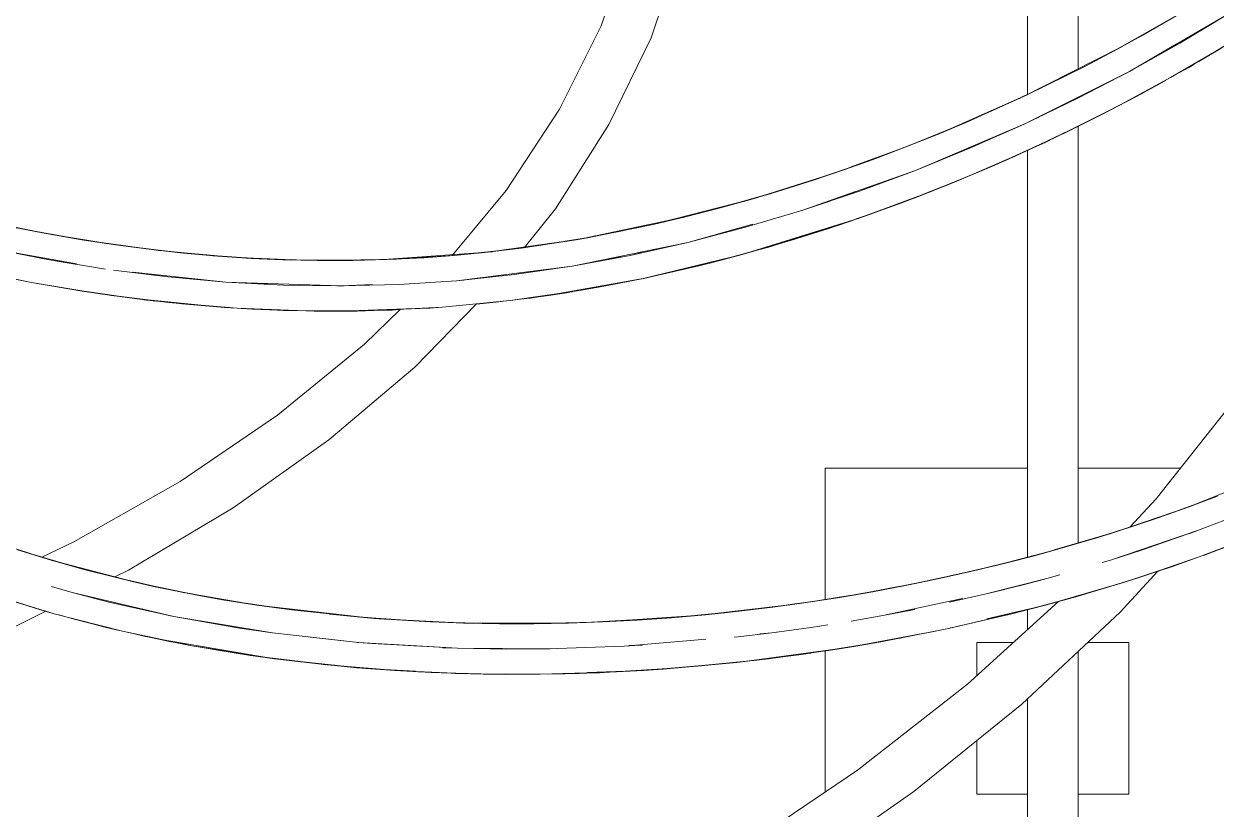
# Model space of a CAD drawing. Header units: inches. Extents: x -578 to 1873, y 397 to 1812.
# Drawn here: x 835.03 to 882.14, y 864.09 to 895.14 of the extents above; entities that cross this region are included whole.
import ezdxf

# ---------------------------------------------------------------- set-up
doc = ezdxf.new("R2010")
doc.units = ezdxf.units.IN
doc.header["$MEASUREMENT"] = 0
for name, color, linetype, lineweight in [('A-COLS', 52, 'Continuous', 9), ('A-FLOR-HRAL', 11, 'Continuous', 9), ('A-GENM', 13, 'Continuous', 9), ('A-WALL', 113, 'Continuous', 13)]:
    doc.layers.add(name, color=color, linetype=linetype, lineweight=lineweight)

# ---------------------------------------------------------------- blocks, each defined once
blk = doc.blocks.new('3D Cad File Example_dwg_Railing - Balustrade Pier_23-1718561-_3D_-3555-Level 1')
at = {"layer": 'A-FLOR-HRAL'}
for p, q in [((-7.034, 9.556), (-8.553, 9.556)), ((-0.447, 9.556), (-4.488, 9.556)), ((9.556, 9.556), (1.553, 9.556)), ((9.556, 4.361), (9.556, 9.556)), ((-9.556, -4.059), (-9.556, 7.801)), ((9.556, -3.25), (9.556, 2.333)), ((9.556, -9.556), (9.556, -5.679)), ((-9.556, -9.556), (-9.556, -7.554)), ((-9.556, -9.556), (-6.963, -9.556)), ((-3.629, -9.556), (-1.571, -9.556)), ((6.801, -9.556), (9.556, -9.556))]:
    blk.add_line(p, q, dxfattribs=at)
blk = doc.blocks.new('3D Cad File Example_dwg_Railing - Railing-2111526-_3D_-3556-Level 1')
at = {"layer": 'A-FLOR-HRAL'}
for p, q in [((-14.547, -311.375), (-14.547, -345.593)), ((-28.347, -313.38), (-28.347, -317.974)), ((-21.447, -316.231), (-21.447, -345.593)), ((-28.347, -320.273), (-28.347, -345.593))]:
    blk.add_line(p, q, dxfattribs=at)
at = {"extrusion": (0, 0, -1), "zscale": -1}
blk.add_blockref('3D Cad File Example_dwg_Railing - Balustrade Pier_23-1718561-_3D_-3555-Level 1', (21.447, -301.769), dxfattribs=at)
blk = doc.blocks.new('3D Cad File Example_dwg_Pergola Post - Pergola Post - Rear-2220508-_3D_-3559-Level 1')
at = {"layer": 'A-COLS'}
for p, q in [((-1.552, 3), (-3, 3)), ((-3, 3), (-3, 1.684)), ((3, 3), (1.391, 3)), ((3, -3), (3, 3)), ((-3, -0.883), (-3, -3)), ((-1, -3), (-3, -3)), ((3, -3), (1, -3))]:
    blk.add_line(p, q, dxfattribs=at)
blk = doc.blocks.new('3D Cad File Example_dwg_AC_Bandstand Canopy - AC_Bandstand Canopy-1783121-_3D_-3560-Level 1')
at = {"layer": 'A-GENM'}
for p, q in [((79, -11.822), (79, 12.749)), ((77, 9.98), (77, -12.837)), ((61.329, -6.774), (60.154, -10.123)), ((63.311, -7.11), (62.119, -10.607)), ((60.154, -10.123), (58.507, -13.418)), ((62.119, -10.607), (60.459, -14.031)), ((58.507, -13.418), (56.393, -16.634)), ((60.459, -14.031), (58.34, -17.359)), ((79, -30.577), (79, -14.102)), ((77, -15.053), (77, -31.14)), ((56.393, -16.634), (54.26, -19.213)), ((58.34, -17.359), (57.105, -18.901)), ((55.23, -21.119), (52.784, -23.617)), ((52.201, -21.339), (50.802, -22.718)), ((50.802, -22.718), (47.36, -25.525)), ((52.784, -23.617), (49.385, -26.498)), ((85.146, -24.95), (82.078, -28.832)), ((47.36, -25.525), (43.52, -28.137)), ((49.385, -26.498), (45.606, -29.18)), ((43.52, -28.137), (39.312, -30.528)), ((45.606, -29.18), (41.474, -31.643)), ((82.078, -28.832), (81.034, -29.944)), ((39.312, -30.528), (38.042, -31.128)), ((41.474, -31.643), (40.927, -31.916)), ((82.142, -31.686), (80.66, -33.311)), ((78.221, -32.888), (74.625, -36.157)), ((38.211, -33.271), (37.022, -33.865)), ((80.66, -33.311), (76.777, -36.948)), ((77, -33.212), (77, -33.998)), ((76.448, -34.5), (75, -34.5)), ((75, -34.5), (75, -35.816)), ((81, -34.5), (79.391, -34.5)), ((81, -34.5), (81, -40.5)), ((79, -44.975), (79, -34.866)), ((74.625, -36.157), (70.276, -39.556)), ((77, -36.739), (77, -45.552)), ((76.777, -36.948), (72.5, -40.4)), ((75, -38.383), (75, -40.5)), ((70.276, -39.556), (65.541, -42.751)), ((72.5, -40.4), (67.85, -43.649)), ((77, -40.5), (75, -40.5)), ((81, -40.5), (79, -40.5))]:
    blk.add_line(p, q, dxfattribs=at)
blk = doc.blocks.new('3D Cad File Example_dwg_AC_Bandstand Canopy Rib Centerplane - AC_Bandstand Canopy Rib Centerplane-1775955-_3D_-3568-Level 1')
at = {"layer": 'A-GENM'}
for p, q in [((-15.055, -274.256), (-18.971, -276.531)), ((-16.982, -275.416), (-15.055, -274.256)), ((-16.982, -275.416), (-18.971, -276.531)), ((-18.971, -276.531), (-17.125, -275.459)), ((-23.113, -278.605), (-18.971, -276.531)), ((-21.017, -277.595), (-18.971, -276.531)), ((-19.151, -276.624), (-18.971, -276.531)), ((-18.772, -276.422), (-18.971, -276.531)), ((-20.785, -277.47), (-21.017, -277.595)), ((-23.113, -278.605), (-21.017, -277.595)), ((-21.203, -277.681), (-21.017, -277.595)), ((-22.528, -278.324), (-23.113, -278.605)), ((-27.434, -280.445), (-23.113, -278.605)), ((-25.254, -279.556), (-23.113, -278.605)), ((-23.965, -278.99), (-23.113, -278.605)), ((-27.434, -280.445), (-25.192, -279.514)), ((-25.254, -279.556), (-27.434, -280.445)), ((-25.254, -279.556), (-25.541, -279.668)), ((-25.254, -279.556), (-25.077, -279.475)), ((-27.434, -280.445), (-31.887, -282.018)), ((-29.647, -281.267), (-27.434, -280.445)), ((-29.647, -281.267), (-31.887, -282.018)), ((-29.647, -281.267), (-30.037, -281.391)), ((-29.794, -281.279), (-31.887, -282.018)), ((-34.148, -282.694), (-31.887, -282.018)), ((-31.678, -281.951), (-31.887, -282.018)), ((-36.424, -283.291), (-33.862, -282.572)), ((-36.424, -283.291), (-34.148, -282.694)), ((-60.587, -284.134), (-63.898, -283.545)), ((-63.898, -283.545), (-61.578, -283.997)), ((-40.998, -284.229), (-36.424, -283.291)), ((-36.424, -283.291), (-38.709, -283.804)), ((-37.126, -283.454), (-36.424, -283.291)), ((-36.19, -283.23), (-36.424, -283.291)), ((-59.432, -284.342), (-61.578, -283.997)), ((-40.998, -284.229), (-38.709, -283.804)), ((-39.063, -283.854), (-40.998, -284.229)), ((-38.709, -283.804), (-38.235, -283.688)), ((-59.117, -284.387), (-56.973, -284.656)), ((-58.352, -284.467), (-54.684, -284.86)), ((-40.998, -284.229), (-45.565, -284.803)), ((-45.565, -284.803), (-43.284, -284.563)), ((-43.284, -284.563), (-43.49, -284.58)), ((-40.998, -284.229), (-43.284, -284.563)), ((-43.284, -284.563), (-43.031, -284.521)), ((-42.567, -284.445), (-40.998, -284.229)), ((-54.684, -284.86), (-56.973, -284.656)), ((-55.63, -284.77), (-54.684, -284.86)), ((-54.684, -284.86), (-52.4, -284.979)), ((-54.684, -284.86), (-50.121, -285.009)), ((-54.684, -284.86), (-52.968, -284.924)), ((-52.4, -284.979), (-50.121, -285.009)), ((-50.121, -285.009), (-50.296, -285.01)), ((-50.121, -285.009), (-47.843, -284.952)), ((-48.886, -284.954), (-50.121, -285.009)), ((-49.999, -285.006), (-50.121, -285.009)), ((-45.565, -284.803), (-47.843, -284.952)), ((-45.292, -284.777), (-45.565, -284.803))]:
    blk.add_line(p, q, dxfattribs=at)
blk = doc.blocks.new('3D Cad File Example_dwg_AC_Bandstand Canopy Rib Centerplane - AC_Bandstand Canopy Rib Centerplane-1775948-_3D_-3561-Level 1')
at = {"layer": 'A-GENM'}
for p, q in [((-161.063, -229.948), (-158.035, -229.842)), ((-158.024, -229.842), (-158.129, -229.846)), ((-158.035, -229.842), (-156.403, -229.833)), ((-158.024, -229.842), (-158.035, -229.842)), ((-154.478, -229.869), (-158.035, -229.842)), ((-158.024, -229.842), (-154.478, -229.869)), ((-158.024, -229.842), (-157.853, -229.844)), ((-156.403, -229.833), (-155.895, -229.854)), ((-154.478, -229.869), (-156.403, -229.833)), ((-150.561, -230.096), (-154.478, -229.869)), ((-154.478, -229.869), (-153.878, -229.89)), ((-154.478, -229.869), (-151.107, -230.051)), ((-165.559, -230.318), (-166.896, -230.477)), ((-165.559, -230.318), (-165.399, -230.301)), ((-161.063, -229.948), (-164.291, -230.231)), ((-161.788, -229.994), (-161.685, -229.984)), ((-161.063, -229.948), (-161.686, -229.986)), ((-161.063, -229.948), (-161.685, -229.984)), ((-161.685, -229.984), (-161.251, -229.972)), ((-150.561, -230.096), (-152.952, -229.945)), ((-150.561, -230.096), (-151.107, -230.051)), ((-147.16, -230.471), (-150.561, -230.096)), ((-148.661, -230.31), (-150.561, -230.096)), ((-150.561, -230.096), (-150.506, -230.1)), ((-169.105, -230.79), (-168.45, -230.69)), ((-168.45, -230.69), (-166.896, -230.477)), ((-167.059, -230.503), (-166.896, -230.477)), ((-166.421, -230.432), (-166.896, -230.477)), ((-147.16, -230.471), (-146.959, -230.499)), ((-147.16, -230.471), (-143.261, -231.124)), ((-147.16, -230.471), (-145.854, -230.662)), ((-143.261, -231.124), (-145.854, -230.662)), ((-174.428, -231.838), (-171.285, -231.157)), ((-171.285, -231.157), (-172.54, -231.402)), ((-172.194, -231.336), (-171.979, -231.287)), ((-171.285, -231.157), (-171.979, -231.287)), ((-171.618, -231.23), (-171.979, -231.287)), ((-171.285, -231.157), (-170.026, -230.941)), ((-143.261, -231.124), (-143.571, -231.064)), ((-140.7, -231.693), (-143.261, -231.124)), ((-143.261, -231.124), (-139.252, -232.069)), ((-143.261, -231.124), (-143.06, -231.167)), ((-175.359, -232.012), (-173.909, -231.69)), ((-140.7, -231.693), (-139.252, -232.069)), ((-175.359, -232.012), (-177.756, -232.621)), ((-175.359, -232.012), (-176.878, -232.388)), ((-176.094, -232.193), (-175.359, -232.012)), ((-139.252, -232.069), (-139.309, -232.053)), ((-138.426, -232.311), (-139.252, -232.069)), ((-178.268, -232.766), (-177.756, -232.621)), ((-177.756, -232.621), (-176.878, -232.388)), ((-177.378, -232.521), (-177.756, -232.621)), ((-177.192, -232.481), (-176.878, -232.388)), ((-176.549, -232.314), (-176.878, -232.388)), ((-183.755, -234.53), (-180.281, -233.354)), ((-180.281, -233.354), (-181.879, -233.889)), ((-181.534, -233.755), (-180.281, -233.354)), ((-181.534, -233.755), (-181.263, -233.676)), ((-180.281, -233.354), (-179.953, -233.255)), ((-183.755, -234.53), (-181.534, -233.755)), ((-181.534, -233.755), (-181.871, -233.879)), ((-183.755, -234.53), (-185.893, -235.362)), ((-183.755, -234.53), (-183.407, -234.404))]:
    blk.add_line(p, q, dxfattribs=at)
blk = doc.blocks.new('3D Cad File Example_dwg-2744-Level 1')
at = {"layer": 'A-WALL'}
for p, q in [((-19.582, -275.724), (-16.482, -273.959)), ((-18.469, -275.113), (-16.286, -273.84)), ((-18.469, -275.113), (-16.482, -273.959)), ((-18.544, -275.146), (-17.371, -274.473)), ((-20.713, -276.319), (-18.469, -275.113)), ((-19.582, -275.724), (-18.469, -275.113)), ((-16.238, -276.14), (-14.064, -274.814)), ((-19.288, -275.554), (-23.221, -277.548)), ((-19.301, -275.571), (-19.582, -275.724)), ((-17.348, -276.778), (-15.285, -275.572)), ((-17.348, -276.778), (-15.285, -275.572)), ((-16.238, -276.14), (-15.285, -275.572)), ((-20.713, -276.319), (-19.582, -275.724)), ((-20.34, -276.115), (-19.937, -275.902)), ((-20.14, -276.007), (-19.621, -275.733)), ((-15.827, -275.895), (-15.548, -275.731)), ((-23.015, -277.455), (-20.713, -276.319)), ((-16.238, -276.14), (-18.476, -277.4)), ((-17.348, -276.778), (-16.238, -276.14)), ((-17.348, -276.778), (-16.55, -276.322)), ((-17.348, -276.778), (-16.834, -276.476)), ((-16.634, -276.371), (-16.996, -276.576)), ((-16.55, -276.322), (-16.647, -276.375)), ((-16.634, -276.371), (-16.436, -276.254)), ((-16.524, -276.304), (-16.634, -276.371)), ((-16.55, -276.322), (-16.634, -276.371)), ((-16.55, -276.322), (-16.431, -276.251)), ((-19.429, -277.906), (-17.348, -276.778)), ((-19.429, -277.906), (-17.348, -276.778)), ((-17.348, -276.778), (-18.476, -277.4)), ((-18.113, -277.2), (-17.739, -276.996)), ((-17.543, -276.885), (-17.739, -276.996)), ((-23.015, -277.455), (-25.37, -278.518)), ((-23.637, -277.734), (-23.02, -277.446)), ((-23.015, -277.455), (-23.2, -277.542)), ((-20.773, -278.591), (-18.476, -277.4)), ((-19.429, -277.906), (-18.476, -277.4)), ((-23.2, -277.542), (-26.566, -279.021)), ((-23.2, -277.542), (-25.37, -278.518)), ((-23.2, -277.542), (-23.32, -277.598)), ((-19.429, -277.906), (-21.941, -279.159)), ((-19.429, -277.906), (-20.773, -278.591)), ((-18.858, -277.605), (-19.713, -278.054)), ((-19.431, -277.9), (-19.713, -278.054)), ((-19.429, -277.906), (-19.713, -278.054)), ((-18.858, -277.605), (-19.09, -277.726)), ((-18.858, -277.605), (-18.947, -277.65)), ((-18.858, -277.605), (-18.699, -277.519)), ((-20.468, -278.436), (-19.994, -278.199)), ((-19.713, -278.054), (-20.202, -278.297)), ((-19.713, -278.054), (-19.996, -278.195)), ((-19.813, -278.104), (-19.994, -278.199)), ((-19.713, -278.054), (-19.86, -278.125)), ((-27.773, -279.504), (-25.37, -278.518)), ((-26.566, -279.021), (-25.37, -278.518)), ((-26.22, -278.876), (-26.566, -279.021)), ((-23.123, -279.71), (-20.773, -278.591)), ((-20.533, -278.461), (-21.941, -279.159)), ((-20.773, -278.591), (-21.941, -279.159)), ((-21.569, -278.981), (-21.145, -278.775)), ((-21.364, -278.879), (-21.569, -278.981)), ((-21.548, -278.968), (-21.145, -278.775)), ((-21.307, -278.851), (-21.145, -278.775)), ((-21.145, -278.775), (-20.958, -278.681)), ((-26.566, -279.021), (-29.139, -280.021)), ((-27.773, -279.504), (-26.566, -279.021)), ((-27.372, -279.335), (-26.344, -278.918)), ((-26.566, -279.021), (-27.166, -279.261)), ((-24.388, -280.273), (-21.941, -279.159)), ((-23.123, -279.71), (-21.941, -279.159)), ((-21.941, -279.159), (-22.917, -279.611)), ((-22.311, -279.335), (-22.749, -279.536)), ((-22.311, -279.335), (-22.125, -279.245)), ((-21.7, -279.042), (-21.569, -278.981)), ((-21.442, -278.916), (-21.569, -278.981)), ((-30.221, -280.409), (-27.773, -279.504)), ((-29.969, -280.309), (-28.266, -279.686)), ((-29.139, -280.021), (-28.696, -279.854)), ((-27.773, -279.504), (-28.993, -279.967)), ((-28.474, -279.762), (-28.353, -279.716)), ((-23.123, -279.71), (-25.524, -280.755)), ((-24.388, -280.273), (-23.123, -279.71)), ((-23.335, -279.804), (-23.492, -279.877)), ((-23.417, -279.841), (-23.492, -279.877)), ((-23.272, -279.776), (-23.444, -279.855)), ((-23.444, -279.855), (-23.324, -279.799)), ((-23.444, -279.855), (-23.341, -279.807)), ((-31.463, -280.83), (-28.993, -279.967)), ((-30.221, -280.409), (-28.993, -279.967)), ((-29.7, -280.221), (-29.139, -280.021)), ((-28.993, -279.967), (-29.139, -280.021)), ((-24.388, -280.273), (-26.743, -281.248)), ((-24.388, -280.273), (-26.255, -281.054)), ((-24.388, -280.273), (-25.524, -280.755)), ((-24.388, -280.273), (-23.492, -279.877)), ((-23.492, -279.877), (-23.826, -280.019)), ((-23.444, -279.855), (-23.779, -280.003)), ((-23.77, -279.996), (-23.492, -279.877)), ((-23.444, -279.855), (-23.612, -279.927)), ((-23.444, -279.855), (-23.492, -279.877)), ((-31.109, -280.701), (-33.22, -281.375)), ((-30.221, -280.409), (-32.711, -281.228)), ((-30.221, -280.409), (-31.463, -280.83)), ((-31.463, -280.83), (-30.89, -280.637)), ((-30.363, -280.446), (-31.001, -280.666)), ((-30.145, -280.379), (-30.018, -280.334)), ((-25.524, -280.755), (-27.972, -281.721)), ((-25.524, -280.755), (-26.743, -281.248)), ((-24.685, -280.401), (-25.062, -280.559)), ((-24.546, -280.34), (-24.685, -280.401)), ((-32.711, -281.228), (-35.24, -281.956)), ((-31.463, -280.83), (-34.086, -281.637)), ((-32.711, -281.228), (-34.086, -281.637)), ((-31.463, -280.83), (-33.346, -281.417)), ((-31.463, -280.83), (-32.711, -281.228)), ((-31.825, -280.937), (-32.078, -281.018)), ((-29.7, -282.345), (-26.743, -281.248)), ((-29.213, -282.174), (-26.743, -281.248)), ((-27.972, -281.721), (-26.743, -281.248)), ((-26.978, -281.334), (-26.255, -281.054)), ((-26.834, -281.273), (-26.255, -281.054)), ((-26.255, -281.054), (-26.743, -281.248)), ((-25.894, -280.907), (-26.255, -281.054)), ((-25.977, -280.935), (-26.255, -281.054)), ((-26.212, -281.034), (-25.894, -280.907)), ((-26.046, -280.966), (-25.894, -280.907)), ((-25.708, -280.829), (-25.894, -280.907)), ((-25.788, -280.861), (-25.894, -280.907)), ((-25.894, -280.907), (-25.786, -280.861)), ((-34.004, -281.601), (-37.508, -282.504)), ((-34.086, -281.637), (-35.24, -281.956)), ((-33.291, -281.395), (-35.103, -281.91)), ((-34.101, -281.629), (-34.824, -281.833)), ((-34.324, -281.69), (-33.924, -281.578)), ((-33.661, -281.514), (-34.086, -281.637)), ((-33.512, -281.459), (-33.129, -281.343)), ((-27.972, -281.721), (-30.463, -282.606)), ((-29.7, -282.345), (-27.972, -281.721)), ((-27.488, -281.535), (-27.113, -281.393)), ((-27.113, -281.393), (-26.928, -281.32)), ((-37.802, -282.586), (-35.24, -281.956)), ((-36.52, -282.285), (-35.24, -281.956)), ((-34.977, -281.879), (-34.768, -281.821)), ((-29.769, -282.365), (-29.213, -282.174)), ((-29.7, -282.345), (-29.213, -282.174)), ((-29.68, -282.328), (-29.213, -282.174)), ((-28.203, -281.808), (-29.213, -282.174)), ((-29.213, -282.174), (-28.693, -281.977)), ((-28.45, -281.899), (-28.886, -282.055)), ((-28.454, -281.896), (-28.203, -281.808)), ((-28.45, -281.899), (-28.167, -281.792)), ((-28.45, -281.899), (-28.203, -281.808)), ((-28.45, -281.899), (-28.271, -281.83)), ((-28.203, -281.808), (-28.096, -281.766)), ((-61.719, -282.956), (-64.392, -282.415)), ((-60.377, -283.187), (-63.247, -282.659)), ((-61.719, -282.956), (-63.247, -282.659)), ((-40.765, -283.175), (-36.52, -282.285)), ((-40.396, -283.11), (-37.802, -282.586)), ((-37.802, -282.586), (-36.52, -282.285)), ((-37.087, -282.41), (-37.368, -282.478)), ((-36.977, -282.383), (-36.818, -282.344)), ((-36.52, -282.285), (-36.597, -282.303)), ((-29.7, -282.345), (-34.275, -283.767)), ((-32.994, -283.403), (-30.463, -282.606)), ((-31.633, -282.973), (-29.7, -282.345)), ((-30.851, -282.735), (-30.597, -282.648)), ((-30.851, -282.735), (-30.606, -282.651)), ((-30.851, -282.735), (-30.662, -282.668)), ((-29.7, -282.345), (-30.463, -282.606)), ((-29.7, -282.344), (-29.592, -282.308)), ((-63.01, -282.695), (-62.361, -282.822)), ((-60.779, -283.108), (-62.25, -282.848)), ((-61.149, -283.048), (-62.177, -282.863)), ((-60.377, -283.187), (-61.719, -282.956)), ((-59.039, -283.391), (-61.719, -282.956)), ((-61.571, -282.968), (-60.633, -283.132)), ((-60.902, -283.088), (-61.166, -283.042)), ((-60.377, -283.187), (-61.1, -283.057)), ((-43.016, -283.52), (-40.396, -283.11)), ((-40.356, -283.09), (-41.267, -283.246)), ((-40.765, -283.175), (-39.01, -282.829)), ((-40.765, -283.175), (-40.396, -283.11)), ((-40.621, -283.146), (-39.563, -282.937)), ((-40.08, -283.04), (-40.616, -283.145)), ((-30.851, -282.735), (-32.555, -283.272)), ((-32.555, -283.272), (-31.819, -283.033)), ((-32.555, -283.272), (-32.012, -283.093)), ((-32.118, -283.138), (-32.409, -283.226)), ((-32.118, -283.138), (-30.851, -282.735)), ((-30.851, -282.735), (-31.972, -283.081)), ((-60.377, -283.187), (-59.039, -283.391)), ((-60.377, -283.187), (-57.516, -283.589)), ((-60.377, -283.187), (-60.286, -283.202)), ((-59.526, -283.307), (-60.281, -283.189)), ((-57.516, -283.589), (-59.407, -283.33)), ((-59.131, -283.363), (-57.593, -283.566)), ((-59.039, -283.391), (-57.516, -283.589)), ((-59.039, -283.391), (-56.354, -283.715)), ((-56.545, -283.684), (-57.544, -283.571)), ((-57.516, -283.589), (-57.256, -283.618)), ((-57.516, -283.589), (-55.01, -283.834)), ((-57.516, -283.589), (-56.354, -283.715)), ((-43.016, -283.52), (-45.657, -283.807)), ((-44.337, -283.679), (-40.765, -283.175)), ((-44.337, -283.679), (-43.016, -283.52)), ((-40.765, -283.175), (-43.016, -283.52)), ((-40.83, -283.187), (-40.765, -283.175)), ((-35.561, -284.107), (-32.994, -283.403)), ((-34.275, -283.767), (-32.994, -283.403)), ((-33.28, -283.481), (-34.275, -283.767)), ((-33.184, -283.459), (-33.525, -283.554)), ((-33.504, -283.548), (-33.347, -283.506)), ((-33.504, -283.548), (-33.347, -283.506)), ((-32.555, -283.272), (-33.347, -283.506)), ((-33.184, -283.459), (-33.347, -283.506)), ((-33.241, -283.473), (-33.347, -283.506)), ((-33.184, -283.459), (-33.291, -283.487)), ((-32.737, -283.324), (-33.184, -283.459)), ((-32.555, -283.272), (-32.827, -283.35)), ((-32.555, -283.272), (-32.735, -283.321)), ((-55.147, -283.808), (-56.506, -283.688)), ((-55.01, -283.834), (-56.354, -283.715)), ((-53.669, -283.922), (-56.354, -283.715)), ((-56.269, -283.714), (-55.17, -283.806)), ((-56.178, -283.726), (-56.01, -283.742)), ((-55.438, -283.786), (-56.042, -283.734)), ((-55.19, -283.817), (-55.01, -283.834)), ((-55.01, -283.834), (-53.669, -283.922)), ((-55.01, -283.834), (-52.446, -283.976)), ((-55.01, -283.834), (-54.878, -283.843)), ((-54.807, -283.834), (-53.894, -283.896)), ((-53.396, -283.931), (-53.718, -283.915)), ((-53.669, -283.922), (-52.446, -283.976)), ((-53.669, -283.922), (-50.988, -284.008)), ((-52.623, -283.956), (-53.575, -283.914)), ((-53.38, -283.924), (-52.739, -283.952)), ((-53.38, -283.924), (-52.739, -283.952)), ((-52.446, -283.976), (-53.283, -283.936)), ((-49.651, -284.005), (-52.446, -283.976)), ((-52.089, -283.986), (-52.446, -283.976)), ((-52.446, -283.976), (-50.988, -284.008)), ((-51.414, -283.987), (-52.074, -283.973)), ((-50.541, -284.002), (-51.075, -284)), ((-51.037, -283.995), (-49.596, -283.988)), ((-48.315, -283.97), (-50.988, -284.008)), ((-49.651, -284.005), (-50.988, -284.008)), ((-50.725, -283.994), (-49.665, -283.989)), ((-49.665, -283.989), (-50.725, -283.994)), ((-49.651, -284.005), (-50.305, -284.003)), ((-49.651, -284.005), (-46.853, -283.896)), ((-49.651, -284.005), (-48.315, -283.97)), ((-49.651, -284.005), (-49.344, -283.998)), ((-49.351, -283.985), (-48.657, -283.966)), ((-44.337, -283.679), (-48.427, -283.963)), ((-48.315, -283.97), (-45.657, -283.807)), ((-48.315, -283.97), (-46.853, -283.896)), ((-47.94, -283.947), (-48.222, -283.96)), ((-46.853, -283.896), (-47.773, -283.939)), ((-47.355, -283.911), (-47.672, -283.928)), ((-47.4, -283.914), (-47.637, -283.927)), ((-46.853, -283.896), (-45.657, -283.807)), ((-44.337, -283.679), (-45.657, -283.807)), ((-45.477, -283.784), (-45.273, -283.766)), ((-44.696, -283.713), (-44.337, -283.679)), ((-44.144, -283.657), (-44.337, -283.679)), ((-34.275, -283.767), (-38.191, -284.717)), ((-34.275, -283.767), (-35.561, -284.107)), ((-34.275, -283.767), (-35.235, -284.017)), ((-35.115, -283.989), (-34.689, -283.879)), ((-34.521, -283.832), (-34.689, -283.879)), ((-65.051, -284.317), (-62.355, -284.872)), ((-35.994, -284.215), (-38.191, -284.717)), ((-35.561, -284.107), (-38.162, -284.711)), ((-37.302, -284.524), (-37.911, -284.653)), ((-35.994, -284.215), (-37.302, -284.524)), ((-35.994, -284.215), (-36.875, -284.412)), ((-36.874, -284.412), (-35.994, -284.215)), ((-36.822, -284.4), (-35.994, -284.215)), ((-35.994, -284.215), (-35.684, -284.135)), ((-35.721, -284.144), (-35.994, -284.215)), ((-35.994, -284.215), (-35.778, -284.157)), ((-35.994, -284.215), (-35.779, -284.157)), ((-35.786, -284.159), (-35.994, -284.215)), ((-35.811, -284.165), (-35.994, -284.215)), ((-63.701, -284.608), (-62.355, -284.872)), ((-60.821, -285.141), (-62.355, -284.872)), ((-62.355, -284.872), (-59.651, -285.323)), ((-62.177, -284.903), (-61.975, -284.942)), ((-60.587, -285.179), (-61.975, -284.942)), ((-42.12, -285.415), (-38.191, -284.717)), ((-40.793, -285.209), (-38.162, -284.711)), ((-40.793, -285.209), (-38.191, -284.717)), ((-38.787, -284.84), (-39.955, -285.063)), ((-39.945, -285.049), (-38.853, -284.853)), ((-39.863, -285.033), (-38.787, -284.84)), ((-38.853, -284.853), (-38.191, -284.717)), ((-38.853, -284.853), (-38.524, -284.78)), ((-38.853, -284.853), (-38.787, -284.84)), ((-38.5, -284.776), (-38.787, -284.84)), ((-38.787, -284.84), (-38.5, -284.776)), ((-38.524, -284.784), (-38.787, -284.84)), ((-38.191, -284.717), (-38.162, -284.711)), ((-60.27, -285.23), (-60.821, -285.141)), ((-58.294, -285.509), (-60.821, -285.141)), ((-60.821, -285.141), (-59.651, -285.323)), ((-60.587, -285.179), (-60.532, -285.188)), ((-60.27, -285.23), (-60.531, -285.188)), ((-60.27, -285.23), (-60.37, -285.211)), ((-60.27, -285.23), (-60.37, -285.211)), ((-60.27, -285.23), (-60.14, -285.247)), ((-60.27, -285.23), (-60.092, -285.255)), ((-60.27, -285.23), (-60.143, -285.247)), ((-58.294, -285.509), (-59.651, -285.323)), ((-56.94, -285.665), (-59.651, -285.323)), ((-59.424, -285.354), (-59.203, -285.388)), ((-58.768, -285.444), (-59.203, -285.388)), ((-59.027, -285.405), (-58.294, -285.509)), ((-40.793, -285.209), (-43.448, -285.591)), ((-42.12, -285.415), (-43.448, -285.591)), ((-43.035, -285.536), (-42.644, -285.488)), ((-42.12, -285.415), (-42.655, -285.483)), ((-42.4, -285.452), (-42.644, -285.488)), ((-42.12, -285.415), (-42.43, -285.447)), ((-42.12, -285.415), (-40.793, -285.209)), ((-41.301, -285.291), (-42.12, -285.415)), ((-41.192, -285.274), (-41.591, -285.333)), ((-41.301, -285.291), (-41.473, -285.315)), ((-41.301, -285.291), (-41.465, -285.313)), ((-41.192, -285.274), (-41.353, -285.296)), ((-41.301, -285.291), (-41.148, -285.264)), ((-41.301, -285.291), (-41.151, -285.265)), ((-41.301, -285.291), (-41.192, -285.274)), ((-41.192, -285.274), (-40.981, -285.238)), ((-40.637, -285.179), (-39.955, -285.063)), ((-54.738, -285.859), (-58.294, -285.509)), ((-56.94, -285.665), (-58.294, -285.509)), ((-58.294, -285.509), (-57.547, -285.599)), ((-57.812, -285.568), (-57.922, -285.554)), ((-57.812, -285.563), (-57.547, -285.599)), ((-57.612, -285.591), (-57.812, -285.568)), ((-57.732, -285.576), (-57.812, -285.568)), ((-57.787, -285.567), (-57.612, -285.591)), ((-57.768, -285.57), (-57.612, -285.591)), ((-57.612, -285.591), (-57.437, -285.608)), ((-57.612, -285.591), (-57.547, -285.599)), ((-57.612, -285.591), (-57.437, -285.608)), ((-57.547, -285.599), (-57.379, -285.615)), ((-54.738, -285.859), (-56.94, -285.665)), ((-54.228, -285.893), (-56.94, -285.665)), ((-56.424, -285.718), (-56.766, -285.681)), ((-56.424, -285.718), (-55.033, -285.838)), ((-55.662, -285.778), (-55.033, -285.838)), ((-55.621, -285.781), (-55.033, -285.838)), ((-55.62, -285.781), (-55.033, -285.838)), ((-55.52, -285.79), (-55.033, -285.838)), ((-54.84, -285.848), (-55.033, -285.838)), ((-54.826, -285.849), (-55.033, -285.838)), ((-54.738, -285.859), (-55.033, -285.838)), ((-55.033, -285.838), (-54.984, -285.841)), ((-54.517, -285.87), (-54.738, -285.859)), ((-54.738, -285.859), (-54.228, -285.893)), ((-54.738, -285.859), (-54.562, -285.865)), ((-51.518, -286.001), (-54.228, -285.893)), ((-54.07, -285.899), (-53.644, -285.926)), ((-53.644, -285.926), (-52.256, -285.984)), ((-52.371, -285.98), (-53.538, -285.92)), ((-52.411, -285.979), (-53.373, -285.927)), ((-52.411, -285.979), (-53.373, -285.927)), ((-52.371, -285.98), (-53.332, -285.929)), ((-52.411, -285.979), (-52.371, -285.98)), ((-52.411, -285.979), (-51.993, -285.982)), ((-52.411, -285.979), (-52.256, -285.984)), ((-50.166, -286.01), (-46.463, -285.875)), ((-48.815, -285.988), (-46.123, -285.851)), ((-48.815, -285.988), (-46.463, -285.875)), ((-48.107, -285.964), (-48.611, -285.978)), ((-47.808, -285.948), (-48.107, -285.964)), ((-47.228, -285.911), (-46.735, -285.893)), ((-46.735, -285.893), (-46.463, -285.875)), ((-46.647, -285.884), (-46.735, -285.893)), ((-46.617, -285.885), (-46.735, -285.893)), ((-46.463, -285.875), (-46.123, -285.851)), ((-43.448, -285.591), (-46.123, -285.851)), ((-44.782, -285.732), (-44.004, -285.655)), ((-44.776, -285.725), (-44.13, -285.669)), ((-44.773, -285.723), (-44.004, -285.655)), ((-43.721, -285.617), (-44.13, -285.669)), ((-43.802, -285.625), (-44.13, -285.669)), ((-44.004, -285.655), (-44.13, -285.669)), ((-44.004, -285.655), (-43.601, -285.605)), ((-43.729, -285.618), (-44.004, -285.655)), ((-43.735, -285.619), (-44.004, -285.655)), ((-52.371, -285.98), (-51.88, -285.987)), ((-52.307, -285.981), (-52.256, -285.984)), ((-51.702, -285.994), (-52.256, -285.984)), ((-51.518, -286.001), (-48.815, -285.988)), ((-51.518, -286.001), (-50.166, -286.01)), ((-50.869, -286.009), (-51.187, -286.003)), ((-50.526, -286.007), (-50.869, -286.009)), ((-50.732, -286.002), (-50.166, -286.01)), ((-50.499, -285.999), (-50.166, -286.01)), ((-50.166, -286.01), (-48.815, -285.988)), ((-49.811, -286.007), (-50.166, -286.01)), ((-49.488, -286.003), (-49.822, -286.004)), ((-49.811, -286.007), (-49.663, -286.001)), ((-49.811, -286.007), (-49.644, -286.001)), ((-49.811, -286.007), (-49.488, -286.003)), ((-49.646, -286.001), (-49.488, -286.003)), ((-49.159, -285.993), (-49.488, -286.003)), ((-16.661, -293.757), (-13.354, -292.431)), ((-15.501, -293.318), (-17.847, -294.179)), ((-16.661, -293.757), (-15.501, -293.318)), ((-16.661, -293.757), (-19.589, -294.757)), ((-16.661, -293.757), (-17.847, -294.179)), ((-16.661, -293.757), (-16.967, -293.866)), ((-16.398, -293.657), (-16.661, -293.757)), ((-20.259, -294.965), (-17.847, -294.179)), ((-19.589, -294.757), (-17.847, -294.179)), ((-19.589, -294.757), (-18.675, -294.452)), ((-18.544, -294.406), (-18.404, -294.36)), ((-18.236, -294.306), (-18.148, -294.277)), ((-21.946, -295.449), (-19.589, -294.757)), ((-21.665, -295.368), (-20.069, -294.903)), ((-19.589, -294.757), (-20.259, -294.965)), ((-19.562, -294.738), (-20.143, -294.919)), ((-19.754, -294.808), (-19.589, -294.757)), ((-16.219, -295.724), (-13.875, -294.823)), ((-63.732, -295.165), (-62.082, -295.692)), ((-22.73, -295.674), (-20.259, -294.965)), ((-21.904, -295.447), (-20.259, -294.965)), ((-20.715, -295.091), (-21.675, -295.371)), ((-15.035, -295.282), (-16.219, -295.724)), ((-61.578, -295.857), (-62.91, -295.449)), ((-62.91, -295.449), (-60.237, -296.233)), ((-62.22, -295.651), (-62.808, -295.466)), ((-61.529, -295.871), (-61.578, -295.857)), ((-58.211, -296.737), (-61.578, -295.857)), ((-61.578, -295.857), (-60.237, -296.233)), ((-22.73, -295.674), (-25.252, -296.304)), ((-23.983, -295.998), (-21.904, -295.447)), ((-23.983, -295.998), (-22.73, -295.674)), ((-23.297, -295.819), (-23.983, -295.998)), ((-23.751, -295.929), (-22.754, -295.673)), ((-22.794, -295.688), (-22.924, -295.722)), ((-21.964, -295.454), (-22.822, -295.69)), ((-22.73, -295.674), (-21.904, -295.447)), ((-22.287, -295.553), (-21.904, -295.447)), ((-18.629, -296.55), (-16.219, -295.724)), ((-16.944, -295.983), (-16.219, -295.724)), ((-16.054, -295.663), (-15.874, -295.598)), ((-15.436, -295.432), (-15.874, -295.598)), ((-60.845, -296.055), (-60.622, -296.114)), ((-60.837, -296.057), (-59.449, -296.424)), ((-58.211, -296.737), (-60.237, -296.233)), ((-57.538, -296.888), (-60.237, -296.233)), ((-27.819, -296.854), (-25.252, -296.304)), ((-26.549, -296.593), (-23.983, -295.998)), ((-26.549, -296.593), (-24.971, -296.234)), ((-26.549, -296.593), (-25.252, -296.304)), ((-26.12, -296.49), (-24.915, -296.22)), ((-25.982, -296.46), (-25.369, -296.324)), ((-23.983, -295.998), (-25.252, -296.304)), ((-24.422, -296.097), (-24.81, -296.19)), ((-23.983, -295.998), (-24.351, -296.089)), ((-19.175, -296.723), (-16.944, -295.983)), ((-19.175, -296.723), (-17.269, -296.096)), ((-18.629, -296.55), (-16.944, -295.983)), ((-17.269, -296.094), (-17.869, -296.298)), ((-17.599, -296.203), (-17.197, -296.071)), ((-17.568, -296.193), (-17.197, -296.071)), ((-16.866, -295.948), (-17.269, -296.096)), ((-16.944, -295.983), (-17.269, -296.096)), ((-17.269, -296.096), (-17.197, -296.071)), ((-17.134, -296.049), (-17.197, -296.071)), ((-61.831, -297.866), (-65.48, -296.69)), ((-57.98, -296.777), (-58.775, -296.588)), ((-58.211, -296.737), (-58.454, -296.68)), ((-55.743, -297.249), (-58.211, -296.737)), ((-58.211, -296.737), (-57.538, -296.888)), ((-58.211, -296.737), (-56.302, -297.139)), ((-58.088, -296.754), (-56.828, -297.025)), ((-56.77, -297.036), (-58.077, -296.757)), ((-57.985, -296.779), (-57.508, -296.883)), ((-26.549, -296.593), (-29.116, -297.099)), ((-27.504, -296.787), (-29.116, -297.099)), ((-27.433, -296.772), (-28.809, -297.033)), ((-27.435, -296.772), (-28.786, -297.029)), ((-26.549, -296.593), (-27.819, -296.854)), ((-27.371, -296.755), (-26.93, -296.664)), ((-26.808, -296.648), (-26.549, -296.593)), ((-26.084, -296.482), (-25.698, -296.396)), ((-25.982, -296.46), (-25.742, -296.407)), ((-19.175, -296.723), (-22.351, -297.643)), ((-18.629, -296.55), (-21.099, -297.298)), ((-19.175, -296.723), (-21.099, -297.298)), ((-20.577, -297.148), (-19.297, -296.761)), ((-19.377, -296.786), (-19.983, -296.964)), ((-19.297, -296.761), (-19.574, -296.842)), ((-19.377, -296.786), (-19.137, -296.708)), ((-19.175, -296.723), (-19.377, -296.786)), ((-19.297, -296.761), (-19.377, -296.786)), ((-19.249, -296.746), (-19.297, -296.761)), ((-19.297, -296.761), (-19.252, -296.746)), ((-18.629, -296.55), (-19.175, -296.723)), ((-61.831, -297.866), (-64.151, -297.148)), ((-64.151, -297.148), (-61.469, -297.969)), ((-55.743, -297.249), (-57.538, -296.888)), ((-57.538, -296.888), (-54.817, -297.414)), ((-55.743, -297.249), (-56.082, -297.185)), ((-56.022, -297.181), (-55.695, -297.243)), ((-53.916, -297.548), (-55.744, -297.235)), ((-55.743, -297.249), (-54.817, -297.414)), ((-29.116, -297.099), (-31.908, -297.549)), ((-30.101, -297.265), (-31.086, -297.42)), ((-30.424, -297.323), (-27.819, -296.854)), ((-29.116, -297.099), (-30.424, -297.323)), ((-29.489, -297.155), (-29.793, -297.208)), ((-29.116, -297.099), (-29.461, -297.16)), ((-29.116, -297.099), (-27.819, -296.854)), ((-28.027, -296.884), (-28.786, -297.029)), ((-20.577, -297.148), (-20.93, -297.248)), ((-62.658, -297.61), (-62, -297.817)), ((-52.082, -297.819), (-54.817, -297.414)), ((-53.453, -297.631), (-54.817, -297.414)), ((-53.399, -297.639), (-53.453, -297.631)), ((-48.817, -298.151), (-53.453, -297.631)), ((-52.082, -297.819), (-53.453, -297.631)), ((-53.255, -297.645), (-53.016, -297.68)), ((-33.064, -297.709), (-35.732, -298.009)), ((-35.684, -298), (-32.412, -297.614)), ((-31.923, -297.553), (-34.394, -297.87)), ((-34.394, -297.87), (-32.199, -297.59)), ((-33.064, -297.709), (-34.394, -297.87)), ((-33.285, -297.728), (-33.669, -297.777)), ((-33.064, -297.709), (-30.424, -297.323)), ((-33.064, -297.709), (-31.923, -297.553)), ((-32.099, -297.568), (-32.468, -297.62)), ((-31.923, -297.553), (-32.037, -297.57)), ((-30.424, -297.323), (-31.923, -297.553)), ((-22.351, -297.643), (-24.606, -298.174)), ((-23.62, -297.969), (-21.099, -297.298)), ((-23.62, -297.969), (-22.351, -297.643)), ((-22.351, -297.643), (-23.197, -297.858)), ((-23.015, -297.816), (-22.674, -297.726)), ((-22.351, -297.643), (-21.099, -297.298)), ((-22.351, -297.643), (-21.648, -297.452)), ((-22.076, -297.567), (-21.788, -297.491)), ((-21.788, -297.491), (-21.958, -297.535)), ((-21.648, -297.452), (-21.957, -297.532)), ((-21.788, -297.491), (-21.883, -297.514)), ((-21.433, -297.39), (-21.788, -297.491)), ((-21.628, -297.444), (-21.788, -297.491)), ((-21.788, -297.491), (-21.648, -297.452)), ((-21.493, -297.407), (-21.648, -297.452)), ((-61.858, -297.855), (-62, -297.817)), ((-61.831, -297.866), (-62, -297.817)), ((-61.636, -297.918), (-61.831, -297.866)), ((-61.831, -297.866), (-61.698, -297.899)), ((-61.831, -297.866), (-61.469, -297.969)), ((-58.759, -298.663), (-61.469, -297.969)), ((-61.279, -298.018), (-60.621, -298.201)), ((-59.466, -298.495), (-60.786, -298.144)), ((-59.644, -298.448), (-60.621, -298.201)), ((-60.531, -298.209), (-59.405, -298.51)), ((-59.405, -298.51), (-60.531, -298.209)), ((-52.082, -297.819), (-49.341, -298.109)), ((-48.817, -298.151), (-50.568, -297.989)), ((-48.426, -298.169), (-49.408, -298.085)), ((-48.817, -298.151), (-49.341, -298.109)), ((-49.341, -298.109), (-46.6, -298.289)), ((-48.22, -298.194), (-48.817, -298.151)), ((-48.817, -298.151), (-45.232, -298.339)), ((-48.817, -298.151), (-46.6, -298.289)), ((-41.136, -298.34), (-38.424, -298.22)), ((-37.691, -298.163), (-40.232, -298.3)), ((-39.778, -298.292), (-37.075, -298.126)), ((-37.249, -298.139), (-39.778, -298.292)), ((-39.778, -298.292), (-38.424, -298.22)), ((-39.37, -298.262), (-36.115, -298.039)), ((-39.11, -298.251), (-38.543, -298.217)), ((-38.424, -298.22), (-35.732, -298.009)), ((-37.075, -298.126), (-38.424, -298.22)), ((-37.249, -298.139), (-34.394, -297.87)), ((-37.249, -298.139), (-36.653, -298.089)), ((-37.249, -298.139), (-37.075, -298.126)), ((-37.075, -298.126), (-35.732, -298.009)), ((-34.394, -297.87), (-35.732, -298.009)), ((-35.096, -297.942), (-34.394, -297.87)), ((-23.62, -297.969), (-26.186, -298.561)), ((-25.895, -298.498), (-23.981, -298.058)), ((-23.754, -298), (-23.981, -298.058)), ((-23.787, -298.007), (-23.981, -298.058)), ((-23.793, -298.009), (-23.981, -298.058)), ((-23.015, -297.816), (-23.175, -297.855)), ((-59.405, -298.51), (-59.466, -298.495)), ((-59.087, -298.579), (-59.466, -298.495)), ((-59.466, -298.495), (-59.041, -298.591)), ((-59.405, -298.51), (-59.053, -298.588)), ((-59.405, -298.51), (-59.243, -298.549)), ((-59.405, -298.51), (-59.092, -298.578)), ((-59.243, -298.549), (-59.379, -298.515)), ((-59.336, -298.525), (-59.243, -298.549)), ((-59.243, -298.549), (-58.896, -298.628)), ((-57.397, -298.962), (-58.759, -298.663)), ((-56.026, -299.231), (-58.759, -298.663)), ((-47.09, -298.255), (-46.012, -298.305)), ((-43.863, -298.364), (-46.6, -298.289)), ((-45.232, -298.339), (-46.6, -298.289)), ((-45.287, -298.337), (-45.232, -298.339)), ((-43.863, -298.364), (-45.232, -298.339)), ((-41.239, -298.331), (-44.753, -298.339)), ((-44.696, -298.341), (-42.191, -298.361)), ((-43.863, -298.364), (-41.136, -298.34)), ((-42.499, -298.364), (-43.863, -298.364)), ((-42.499, -298.364), (-39.778, -298.292)), ((-42.499, -298.364), (-41.136, -298.34)), ((-42.499, -298.364), (-42.191, -298.361)), ((-42.345, -298.362), (-42.191, -298.361)), ((-40.588, -298.316), (-42.191, -298.361)), ((-40.441, -298.309), (-42.045, -298.348)), ((-41.136, -298.34), (-39.778, -298.292)), ((-39.853, -298.295), (-39.778, -298.292)), ((-26.72, -298.673), (-30.108, -299.298)), ((-26.186, -298.561), (-28.793, -299.073)), ((-26.72, -298.673), (-28.793, -299.073)), ((-27.272, -298.778), (-26.765, -298.682)), ((-26.516, -298.629), (-26.765, -298.682)), ((-26.637, -298.652), (-26.765, -298.682)), ((-26.72, -298.673), (-26.765, -298.682)), ((-26.72, -298.673), (-26.186, -298.561)), ((-25.895, -298.498), (-26.186, -298.56)), ((-26.057, -298.531), (-25.895, -298.498)), ((-26.019, -298.522), (-25.895, -298.498)), ((-25.895, -298.498), (-25.504, -298.412)), ((-25.591, -298.423), (-25.895, -298.498)), ((-24.784, -298.24), (-25.504, -298.412)), ((-58.289, -298.767), (-57.854, -298.866)), ((-57.95, -298.837), (-57.397, -298.962)), ((-57.626, -298.912), (-57.854, -298.866)), ((-57.702, -298.887), (-57.397, -298.962)), ((-56.97, -299.049), (-57.557, -298.919)), ((-57.428, -298.948), (-56.97, -299.049)), ((-56.97, -299.049), (-57.397, -298.962)), ((-52.757, -299.748), (-57.397, -298.962)), ((-56.026, -299.231), (-57.397, -298.962)), ((-56.97, -299.049), (-56.469, -299.147)), ((-56.469, -299.147), (-56.92, -299.056)), ((-56.632, -299.112), (-56.469, -299.147)), ((-56.469, -299.147), (-56.249, -299.187)), ((-28.793, -299.073), (-31.435, -299.503)), ((-28.793, -299.073), (-30.108, -299.298)), ((-29.322, -299.166), (-29.724, -299.232)), ((-29.322, -299.166), (-29.633, -299.219)), ((-29.491, -299.192), (-29.322, -299.166)), ((-29.322, -299.166), (-29.053, -299.118)), ((-29.322, -299.166), (-29.176, -299.139)), ((-29.322, -299.166), (-29.211, -299.145)), ((-28.579, -299.032), (-28.039, -298.934)), ((-28.039, -298.934), (-27.413, -298.807)), ((-53.278, -299.677), (-56.026, -299.231)), ((-55.834, -299.262), (-55.076, -299.399)), ((-53.703, -299.616), (-55.076, -299.399)), ((-53.484, -299.646), (-53.703, -299.616)), ((-53.488, -299.643), (-53.703, -299.616)), ((-53.703, -299.616), (-53.689, -299.618)), ((-52.757, -299.748), (-53.689, -299.618)), ((-53.481, -299.644), (-53.689, -299.618)), ((-53.689, -299.618), (-53.495, -299.642)), ((-34.492, -299.893), (-30.108, -299.298)), ((-31.435, -299.503), (-34.106, -299.85)), ((-33.308, -299.746), (-32.042, -299.59)), ((-32.067, -299.593), (-33.264, -299.741)), ((-32.067, -299.593), (-33.264, -299.741)), ((-33.234, -299.737), (-32.042, -299.59)), ((-31.92, -299.573), (-33.232, -299.746)), ((-31.92, -299.573), (-32.357, -299.627)), ((-32.067, -299.593), (-31.758, -299.545)), ((-32.067, -299.593), (-31.92, -299.573)), ((-32.067, -299.593), (-32.042, -299.59)), ((-31.672, -299.534), (-32.042, -299.59)), ((-31.92, -299.573), (-31.567, -299.521)), ((-31.435, -299.503), (-30.108, -299.298)), ((-31.035, -299.442), (-30.616, -299.379)), ((-30.108, -299.298), (-30.925, -299.422)), ((-30.359, -299.337), (-30.616, -299.379)), ((-29.633, -299.219), (-30.108, -299.298)), ((-52.757, -299.748), (-53.278, -299.677)), ((-50.522, -300.008), (-53.278, -299.677)), ((-49.144, -300.132), (-52.757, -299.748)), ((-52.757, -299.748), (-50.522, -300.008)), ((-52.757, -299.748), (-51.013, -299.951)), ((-52.296, -299.808), (-52.592, -299.768)), ((-52.296, -299.808), (-50.91, -299.968)), ((-50.91, -299.968), (-51.445, -299.901)), ((-50.91, -299.968), (-51.439, -299.901)), ((-50.743, -299.982), (-50.91, -299.968)), ((-50.91, -299.968), (-50.656, -299.992)), ((-50.91, -299.968), (-50.561, -300.004)), ((-49.144, -300.132), (-50.522, -300.008)), ((-47.763, -300.229), (-50.522, -300.008)), ((-49.144, -300.132), (-50.269, -300.03)), ((-49.999, -300.055), (-49.52, -300.101)), ((-49.52, -300.101), (-49.331, -300.115)), ((-36.804, -300.111), (-39.522, -300.282)), ((-34.492, -299.893), (-38.161, -300.208)), ((-36.804, -300.111), (-38.161, -300.208)), ((-36.804, -300.111), (-34.106, -299.85)), ((-34.492, -299.893), (-36.804, -300.111)), ((-35.882, -300.032), (-36.532, -300.085)), ((-34.553, -299.899), (-35.882, -300.032)), ((-35.094, -299.948), (-34.553, -299.899)), ((-34.553, -299.899), (-34.387, -299.879)), ((-34.397, -299.88), (-34.553, -299.899)), ((-34.492, -299.892), (-34.553, -299.899)), ((-34.492, -299.892), (-34.553, -299.899)), ((-34.553, -299.899), (-34.492, -299.892)), ((-34.492, -299.893), (-34.553, -299.899)), ((-34.492, -299.893), (-33.453, -299.764)), ((-34.492, -299.893), (-34.106, -299.85)), ((-33.933, -299.828), (-33.232, -299.746)), ((-47.993, -300.215), (-49.144, -300.132)), ((-47.184, -300.238), (-49.144, -300.132)), ((-47.763, -300.229), (-49.144, -300.132)), ((-48.549, -300.174), (-48.138, -300.205)), ((-47.993, -300.215), (-48.138, -300.205)), ((-48.026, -300.211), (-48.138, -300.205)), ((-47.95, -300.216), (-48.138, -300.205)), ((-47.993, -300.215), (-48.123, -300.204)), ((-47.993, -300.215), (-47.917, -300.218)), ((-47.993, -300.215), (-47.917, -300.218)), ((-46.566, -300.292), (-47.763, -300.229)), ((-47.763, -300.229), (-45.007, -300.345)), ((-46.754, -300.283), (-47.09, -300.265)), ((-46.566, -300.291), (-46.754, -300.283)), ((-45.379, -300.336), (-46.566, -300.292)), ((-46.566, -300.292), (-43.632, -300.366)), ((-46.566, -300.292), (-45.007, -300.345)), ((-45.379, -300.336), (-45.754, -300.321)), ((-45.622, -300.324), (-45.379, -300.336)), ((-45.62, -300.324), (-45.379, -300.336)), ((-45.379, -300.336), (-45.604, -300.325)), ((-45.379, -300.336), (-45.525, -300.328)), ((-45.379, -300.336), (-45.176, -300.34)), ((-45.379, -300.336), (-45.258, -300.337)), ((-45.379, -300.336), (-45.26, -300.337)), ((-45.379, -300.336), (-45.259, -300.337)), ((-45.379, -300.336), (-45.206, -300.339)), ((-43.632, -300.366), (-45.007, -300.345)), ((-42.258, -300.362), (-45.007, -300.345)), ((-44.748, -300.347), (-43.632, -300.366)), ((-44.502, -300.353), (-44.003, -300.363)), ((-44.003, -300.363), (-43.829, -300.363)), ((-40.726, -300.329), (-43.632, -300.366)), ((-42.258, -300.362), (-43.632, -300.366)), ((-42.651, -300.364), (-43.632, -300.366)), ((-42.909, -300.364), (-42.482, -300.364)), ((-42.61, -300.363), (-42.482, -300.364)), ((-42.61, -300.363), (-42.482, -300.364)), ((-42.562, -300.363), (-42.448, -300.364)), ((-41.272, -300.344), (-42.482, -300.364)), ((-42.408, -300.362), (-42.482, -300.364)), ((-42.408, -300.362), (-42.482, -300.364)), ((-42.448, -300.364), (-42.482, -300.364)), ((-42.448, -300.364), (-42.258, -300.36)), ((-42.384, -300.362), (-42.448, -300.364)), ((-42.258, -300.362), (-39.522, -300.282)), ((-40.726, -300.329), (-42.258, -300.362)), ((-41.979, -300.354), (-40.726, -300.329)), ((-40.971, -300.334), (-41.272, -300.344)), ((-40.726, -300.329), (-39.522, -300.282)), ((-38.161, -300.208), (-40.389, -300.289)), ((-39.916, -300.3), (-40.254, -300.311)), ((-39.916, -300.3), (-40.065, -300.303)), ((-39.916, -300.3), (-40.063, -300.303)), ((-39.916, -300.3), (-40.063, -300.303)), ((-39.916, -300.3), (-39.736, -300.291)), ((-39.769, -300.292), (-39.916, -300.3)), ((-39.807, -300.293), (-39.916, -300.3)), ((-39.807, -300.293), (-39.916, -300.3)), ((-38.161, -300.208), (-39.522, -300.282)), ((-38.161, -300.208), (-39.056, -300.255)), ((-39.048, -300.256), (-38.563, -300.232)), ((-38.161, -300.206), (-38.563, -300.232)), ((-38.161, -300.208), (-37.411, -300.157)), ((-37.386, -300.155), (-37.792, -300.182)), ((-37.386, -300.155), (-37.579, -300.166)), ((-37.386, -300.155), (-37.579, -300.166)), ((-37.386, -300.155), (-37.411, -300.157)), ((-37.119, -300.133), (-37.386, -300.155)), ((-37.236, -300.142), (-37.386, -300.155)), ((-37.386, -300.155), (-37.236, -300.142))]:
    blk.add_line(p, q, dxfattribs=at)
for name, p in [('3D Cad File Example_dwg_AC_Bandstand Canopy - AC_Bandstand Canopy-1783121-_3D_-3560-Level 1', (-100, -264.6)), ('3D Cad File Example_dwg_AC_Bandstand Canopy Rib Centerplane - AC_Bandstand Canopy Rib Centerplane-1775955-_3D_-3568-Level 1', (0, 0)), ('3D Cad File Example_dwg_Railing - Railing-2111526-_3D_-3556-Level 1', (0, 0)), ('3D Cad File Example_dwg_Pergola Post - Pergola Post - Rear-2220508-_3D_-3559-Level 1', (-22, -302.1))]:
    blk.add_blockref(name, p)
at = {"rotation": 180}
blk.add_blockref('3D Cad File Example_dwg_AC_Bandstand Canopy Rib Centerplane - AC_Bandstand Canopy Rib Centerplane-1775948-_3D_-3561-Level 1', (-200, -529.2), dxfattribs=at)

msp = doc.modelspace()

# ---------------------------------------------------------------- block references
at = {"layer": 'A-WALL', "color": 30, "lineweight": 9}
msp.add_blockref('3D Cad File Example_dwg-2744-Level 1', (897.689, 1169.788), dxfattribs=at)

doc.saveas('drawing.dxf')
